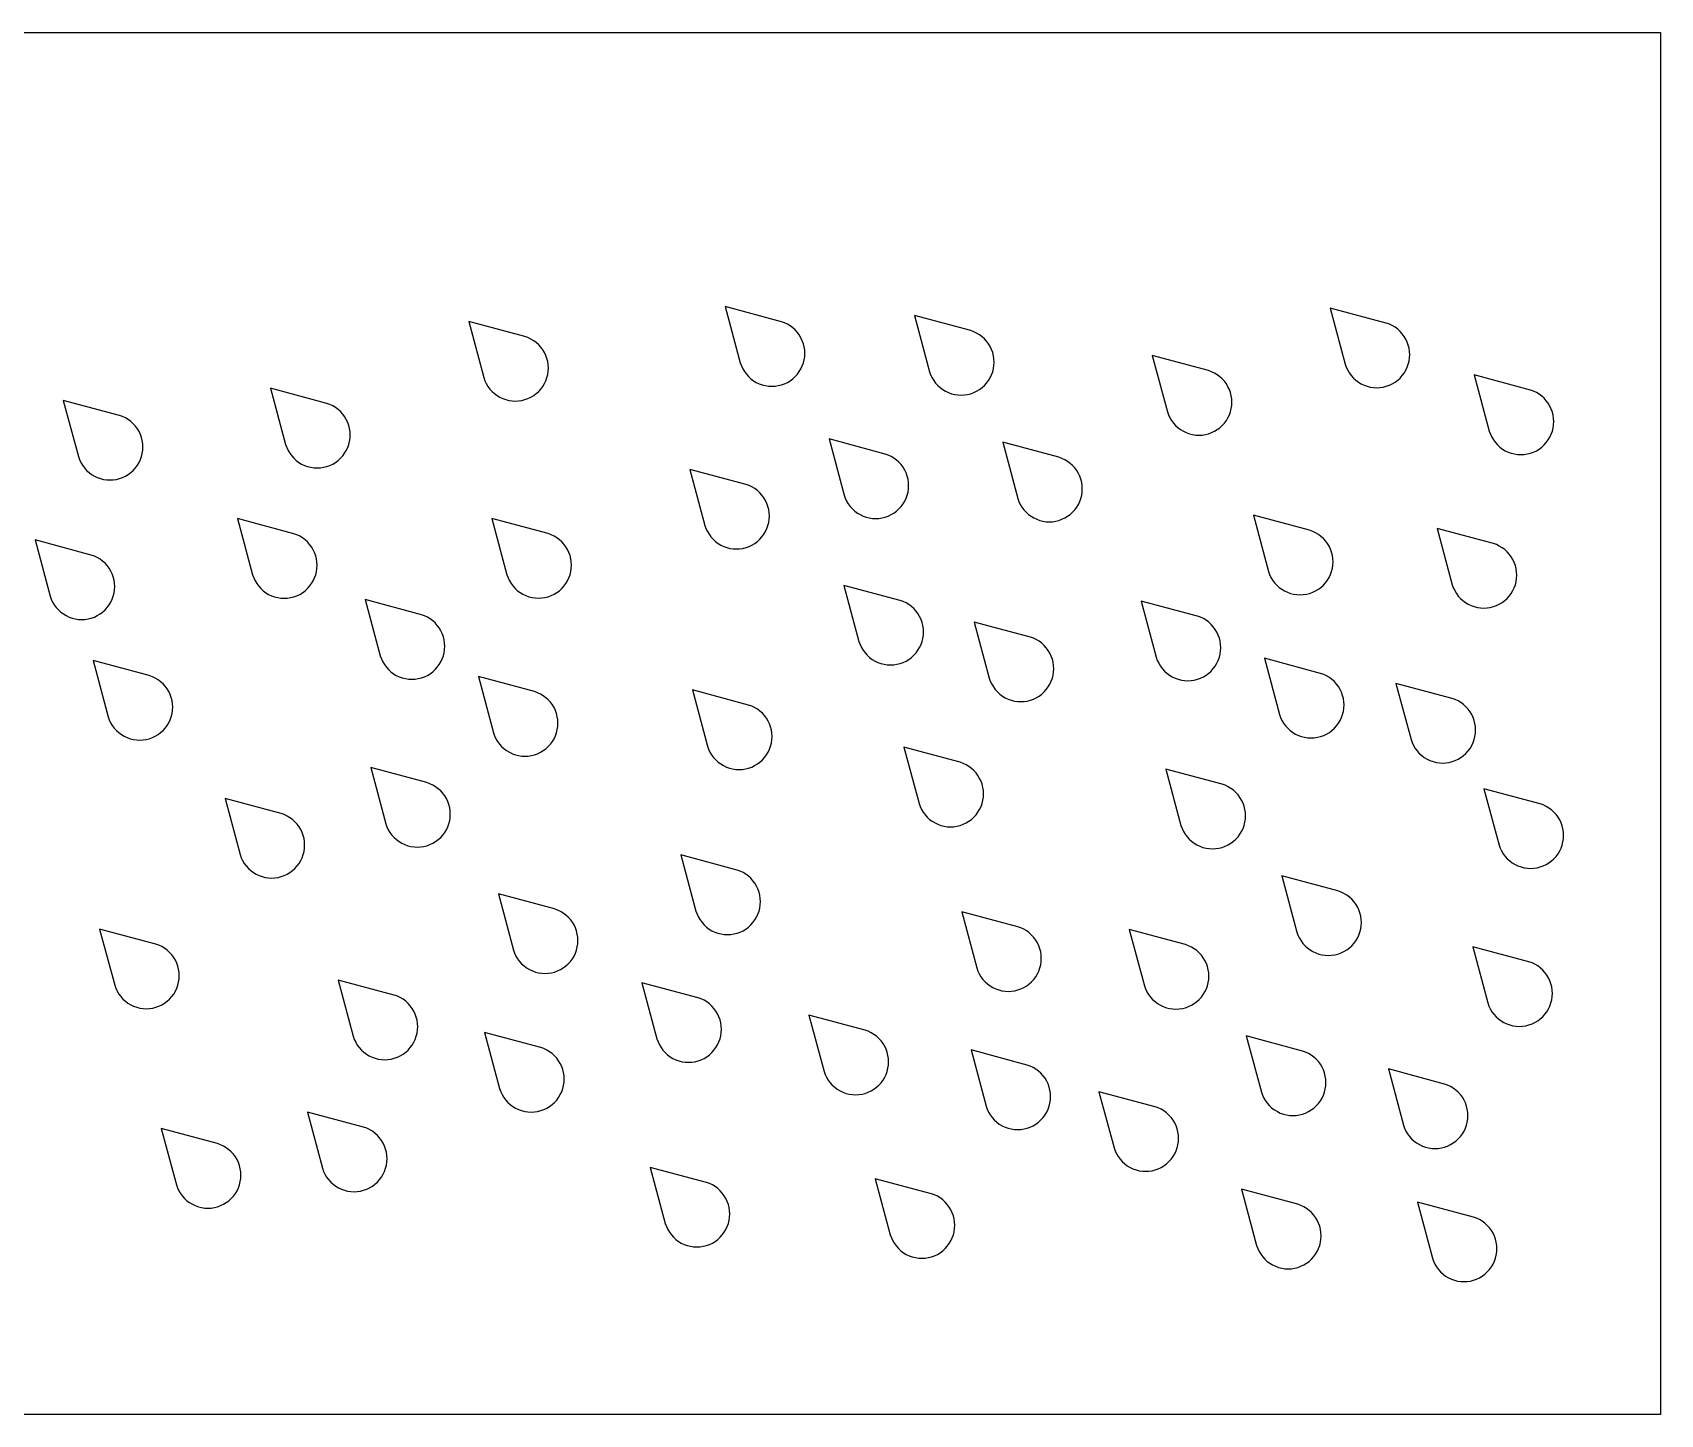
# Model space of a CAD drawing. Header units: millimetres. Extents: x 0 to 406, y 0 to 170.
# Drawn here: x 307.7 to 406.4, y 0 to 83.8 of the extents above; entities that cross this region are included whole.
import ezdxf

# ---------------------------------------------------------------- set-up
doc = ezdxf.new("R2010")
doc.units = ezdxf.units.MM

msp = doc.modelspace()

# ---------------------------------------------------------------- linework, layer by layer
at = {"color": 0}
for points in [[(0, 0), (0, 83.82), (406.4, 83.82), (406.4, 0), (0, 0)], [(352.702, 62.375), (352.896, 62.404), (353.086, 62.452), (353.271, 62.518), (353.448, 62.602), (353.617, 62.703), (353.774, 62.82), (353.92, 62.952), (354.052, 63.097), (354.169, 63.255), (354.269, 63.423), (354.353, 63.6), (354.419, 63.785), (354.467, 63.976), (354.496, 64.17), (354.506, 64.366), (354.496, 64.562), (354.467, 64.756), (354.419, 64.946), (354.353, 65.131), (354.269, 65.309), (354.169, 65.477), (354.052, 65.635), (353.92, 65.78), (353.774, 65.912), (353.617, 66.029), (353.448, 66.13), (353.271, 66.214), (353.086, 66.28), (349.677, 67.194), (350.592, 63.785), (350.658, 63.6), (350.742, 63.423), (350.843, 63.255), (350.96, 63.097), (351.091, 62.952), (351.237, 62.82), (351.394, 62.703), (351.563, 62.602), (351.74, 62.518), (351.925, 62.452), (352.115, 62.404), (352.31, 62.375), (352.506, 62.366), (352.702, 62.375)], [(337.145, 61.478), (337.339, 61.507), (337.529, 61.554), (337.714, 61.62), (337.892, 61.704), (338.06, 61.805), (338.218, 61.922), (338.363, 62.054), (338.495, 62.199), (338.612, 62.357), (338.713, 62.525), (338.797, 62.703), (338.863, 62.888), (338.91, 63.078), (338.939, 63.272), (338.949, 63.468), (338.939, 63.664), (338.91, 63.858), (338.863, 64.049), (338.797, 64.233), (338.713, 64.411), (338.612, 64.579), (338.495, 64.737), (338.363, 64.882), (338.218, 65.014), (338.06, 65.131), (337.892, 65.232), (337.714, 65.316), (337.529, 65.382), (334.12, 66.297), (335.035, 62.888), (335.101, 62.703), (335.185, 62.525), (335.286, 62.357), (335.403, 62.199), (335.535, 62.054), (335.68, 61.922), (335.838, 61.805), (336.006, 61.704), (336.184, 61.62), (336.368, 61.554), (336.559, 61.507), (336.753, 61.478), (336.949, 61.468), (337.145, 61.478)], [(364.18, 61.837), (364.375, 61.866), (364.565, 61.913), (364.75, 61.979), (364.927, 62.063), (365.096, 62.164), (365.253, 62.281), (365.399, 62.413), (365.53, 62.558), (365.647, 62.716), (365.748, 62.884), (365.832, 63.062), (365.898, 63.247), (365.946, 63.437), (365.975, 63.631), (365.984, 63.827), (365.975, 64.023), (365.946, 64.217), (365.898, 64.408), (365.832, 64.593), (365.748, 64.77), (365.647, 64.938), (365.53, 65.096), (365.399, 65.241), (365.253, 65.373), (365.096, 65.49), (364.927, 65.591), (364.75, 65.675), (364.565, 65.741), (361.156, 66.656), (362.071, 63.247), (362.137, 63.062), (362.221, 62.884), (362.321, 62.716), (362.438, 62.558), (362.57, 62.413), (362.716, 62.281), (362.873, 62.164), (363.042, 62.063), (363.219, 61.979), (363.404, 61.913), (363.594, 61.866), (363.788, 61.837), (363.984, 61.827), (364.18, 61.837)], [(389.39, 62.29), (389.584, 62.319), (389.774, 62.366), (389.959, 62.433), (390.137, 62.517), (390.305, 62.617), (390.463, 62.734), (390.608, 62.866), (390.74, 63.012), (390.857, 63.169), (390.958, 63.338), (391.041, 63.515), (391.108, 63.7), (391.155, 63.89), (391.184, 64.084), (391.194, 64.28), (391.184, 64.476), (391.155, 64.671), (391.108, 64.861), (391.041, 65.046), (390.958, 65.223), (390.857, 65.392), (390.74, 65.549), (390.608, 65.695), (390.463, 65.826), (390.305, 65.943), (390.137, 66.044), (389.959, 66.128), (389.774, 66.194), (386.365, 67.109), (387.28, 63.7), (387.346, 63.515), (387.43, 63.338), (387.531, 63.169), (387.648, 63.012), (387.78, 62.866), (387.925, 62.734), (388.083, 62.617), (388.251, 62.517), (388.428, 62.433), (388.613, 62.366), (388.804, 62.319), (388.998, 62.29), (389.194, 62.28), (389.39, 62.29)], [(378.604, 59.408), (378.798, 59.437), (378.988, 59.484), (379.173, 59.551), (379.35, 59.634), (379.519, 59.735), (379.676, 59.852), (379.822, 59.984), (379.954, 60.13), (380.071, 60.287), (380.171, 60.455), (380.255, 60.633), (380.321, 60.818), (380.369, 61.008), (380.398, 61.202), (380.408, 61.398), (380.398, 61.594), (380.369, 61.788), (380.321, 61.979), (380.255, 62.164), (380.171, 62.341), (380.071, 62.509), (379.954, 62.667), (379.822, 62.813), (379.676, 62.944), (379.519, 63.061), (379.35, 63.162), (379.173, 63.246), (378.988, 63.312), (375.579, 64.227), (376.494, 60.818), (376.56, 60.633), (376.644, 60.455), (376.745, 60.287), (376.862, 60.13), (376.993, 59.984), (377.139, 59.852), (377.296, 59.735), (377.465, 59.634), (377.642, 59.551), (377.827, 59.484), (378.017, 59.437), (378.212, 59.408), (378.408, 59.398), (378.604, 59.408)], [(325.125, 57.421), (325.319, 57.45), (325.51, 57.498), (325.695, 57.564), (325.872, 57.648), (326.04, 57.749), (326.198, 57.866), (326.343, 57.997), (326.475, 58.143), (326.592, 58.3), (326.693, 58.469), (326.777, 58.646), (326.843, 58.831), (326.891, 59.021), (326.92, 59.216), (326.929, 59.412), (326.92, 59.608), (326.891, 59.802), (326.843, 59.992), (326.777, 60.177), (326.693, 60.354), (326.592, 60.523), (326.475, 60.68), (326.343, 60.826), (326.198, 60.958), (326.04, 61.075), (325.872, 61.175), (325.695, 61.259), (325.51, 61.326), (322.101, 62.24), (323.015, 58.831), (323.081, 58.646), (323.165, 58.469), (323.266, 58.3), (323.383, 58.143), (323.515, 57.997), (323.66, 57.866), (323.818, 57.749), (323.986, 57.648), (324.164, 57.564), (324.349, 57.498), (324.539, 57.45), (324.733, 57.421), (324.929, 57.412), (325.125, 57.421)], [(398.128, 58.231), (398.322, 58.259), (398.512, 58.307), (398.697, 58.373), (398.874, 58.457), (399.043, 58.558), (399.2, 58.675), (399.346, 58.807), (399.478, 58.952), (399.595, 59.11), (399.695, 59.278), (399.779, 59.456), (399.845, 59.64), (399.893, 59.831), (399.922, 60.025), (399.932, 60.221), (399.922, 60.417), (399.893, 60.611), (399.845, 60.801), (399.779, 60.986), (399.695, 61.164), (399.595, 61.332), (399.478, 61.49), (399.346, 61.635), (399.2, 61.767), (399.043, 61.884), (398.874, 61.985), (398.697, 62.069), (398.512, 62.135), (395.103, 63.049), (396.018, 59.64), (396.084, 59.456), (396.168, 59.278), (396.269, 59.11), (396.386, 58.952), (396.517, 58.807), (396.663, 58.675), (396.82, 58.558), (396.989, 58.457), (397.166, 58.373), (397.351, 58.307), (397.541, 58.259), (397.736, 58.231), (397.932, 58.221), (398.128, 58.231)], [(312.748, 56.719), (312.939, 56.767), (313.124, 56.833), (313.301, 56.917), (313.469, 57.018), (313.627, 57.135), (313.773, 57.266), (313.904, 57.412), (314.021, 57.57), (314.122, 57.738), (314.206, 57.915), (314.272, 58.1), (314.32, 58.29), (314.349, 58.485), (314.358, 58.681), (314.349, 58.877), (314.32, 59.071), (314.272, 59.261), (314.206, 59.446), (314.122, 59.623), (314.021, 59.792), (313.904, 59.949), (313.773, 60.095), (313.627, 60.227), (313.469, 60.344), (313.301, 60.444), (313.124, 60.528), (312.939, 60.595), (309.53, 61.509), (310.444, 58.1), (310.511, 57.915), (310.594, 57.738), (310.695, 57.57), (310.812, 57.412), (310.944, 57.266), (311.09, 57.135), (311.247, 57.018), (311.415, 56.917), (311.593, 56.833), (311.778, 56.767), (311.968, 56.719), (312.162, 56.69), (312.358, 56.681), (312.554, 56.69), (312.748, 56.719)], [(359.192, 54.38), (359.382, 54.427), (359.567, 54.494), (359.744, 54.578), (359.913, 54.678), (360.07, 54.795), (360.216, 54.927), (360.348, 55.073), (360.464, 55.23), (360.565, 55.399), (360.649, 55.576), (360.715, 55.761), (360.763, 55.951), (360.792, 56.145), (360.802, 56.341), (360.792, 56.537), (360.763, 56.732), (360.715, 56.922), (360.649, 57.107), (360.565, 57.284), (360.464, 57.453), (360.348, 57.61), (360.216, 57.756), (360.07, 57.887), (359.913, 58.004), (359.744, 58.105), (359.567, 58.189), (359.382, 58.255), (355.973, 59.17), (356.888, 55.761), (356.954, 55.576), (357.038, 55.399), (357.139, 55.23), (357.256, 55.073), (357.387, 54.927), (357.533, 54.795), (357.69, 54.678), (357.859, 54.578), (358.036, 54.494), (358.221, 54.427), (358.411, 54.38), (358.605, 54.351), (358.802, 54.341), (358.998, 54.351), (359.192, 54.38)], [(369.531, 54.151), (369.725, 54.18), (369.915, 54.228), (370.1, 54.294), (370.278, 54.378), (370.446, 54.479), (370.603, 54.596), (370.749, 54.727), (370.881, 54.873), (370.998, 55.03), (371.099, 55.199), (371.182, 55.376), (371.249, 55.561), (371.296, 55.751), (371.325, 55.946), (371.335, 56.142), (371.325, 56.338), (371.296, 56.532), (371.249, 56.722), (371.182, 56.907), (371.099, 57.084), (370.998, 57.253), (370.881, 57.41), (370.749, 57.556), (370.603, 57.688), (370.446, 57.804), (370.278, 57.905), (370.1, 57.989), (369.915, 58.055), (366.506, 58.97), (367.421, 55.561), (367.487, 55.376), (367.571, 55.199), (367.672, 55.03), (367.789, 54.873), (367.92, 54.727), (368.066, 54.596), (368.224, 54.479), (368.392, 54.378), (368.569, 54.294), (368.754, 54.228), (368.945, 54.18), (369.139, 54.151), (369.335, 54.142), (369.531, 54.151)], [(350.552, 52.506), (350.747, 52.534), (350.937, 52.582), (351.122, 52.648), (351.299, 52.732), (351.468, 52.833), (351.625, 52.95), (351.771, 53.082), (351.902, 53.227), (352.019, 53.385), (352.12, 53.553), (352.204, 53.731), (352.27, 53.915), (352.318, 54.106), (352.347, 54.3), (352.356, 54.496), (352.347, 54.692), (352.318, 54.886), (352.27, 55.077), (352.204, 55.261), (352.12, 55.439), (352.019, 55.607), (351.902, 55.765), (351.771, 55.91), (351.625, 56.042), (351.468, 56.159), (351.299, 56.26), (351.122, 56.344), (350.937, 56.41), (347.528, 57.324), (348.443, 53.915), (348.509, 53.731), (348.593, 53.553), (348.693, 53.385), (348.81, 53.227), (348.942, 53.082), (349.088, 52.95), (349.245, 52.833), (349.414, 52.732), (349.591, 52.648), (349.776, 52.582), (349.966, 52.534), (350.16, 52.506), (350.356, 52.496), (350.552, 52.506)], [(323.121, 49.517), (323.315, 49.546), (323.506, 49.593), (323.691, 49.659), (323.868, 49.743), (324.036, 49.844), (324.194, 49.961), (324.339, 50.093), (324.471, 50.238), (324.588, 50.396), (324.689, 50.564), (324.773, 50.742), (324.839, 50.927), (324.887, 51.117), (324.916, 51.311), (324.925, 51.507), (324.916, 51.703), (324.887, 51.897), (324.839, 52.088), (324.773, 52.273), (324.689, 52.45), (324.588, 52.618), (324.471, 52.776), (324.339, 52.921), (324.194, 53.053), (324.036, 53.17), (323.868, 53.271), (323.691, 53.355), (323.506, 53.421), (320.097, 54.336), (321.011, 50.927), (321.077, 50.742), (321.161, 50.564), (321.262, 50.396), (321.379, 50.238), (321.511, 50.093), (321.656, 49.961), (321.814, 49.844), (321.982, 49.743), (322.16, 49.659), (322.345, 49.593), (322.535, 49.546), (322.729, 49.517), (322.925, 49.507), (323.121, 49.517)], [(338.547, 49.523), (338.741, 49.552), (338.932, 49.599), (339.117, 49.665), (339.294, 49.749), (339.462, 49.85), (339.62, 49.967), (339.765, 50.099), (339.897, 50.244), (340.014, 50.402), (340.115, 50.57), (340.199, 50.748), (340.265, 50.933), (340.313, 51.123), (340.342, 51.317), (340.351, 51.513), (340.342, 51.709), (340.313, 51.903), (340.265, 52.094), (340.199, 52.279), (340.115, 52.456), (340.014, 52.624), (339.897, 52.782), (339.765, 52.927), (339.62, 53.059), (339.462, 53.176), (339.294, 53.277), (339.117, 53.361), (338.932, 53.427), (335.523, 54.342), (336.437, 50.933), (336.503, 50.748), (336.587, 50.57), (336.688, 50.402), (336.805, 50.244), (336.937, 50.099), (337.082, 49.967), (337.24, 49.85), (337.408, 49.749), (337.586, 49.665), (337.771, 49.599), (337.961, 49.552), (338.155, 49.523), (338.351, 49.513), (338.547, 49.523)], [(384.738, 49.725), (384.932, 49.753), (385.123, 49.801), (385.308, 49.867), (385.485, 49.951), (385.653, 50.052), (385.811, 50.169), (385.956, 50.301), (386.088, 50.446), (386.205, 50.604), (386.306, 50.772), (386.39, 50.95), (386.456, 51.134), (386.504, 51.325), (386.533, 51.519), (386.542, 51.715), (386.533, 51.911), (386.504, 52.105), (386.456, 52.295), (386.39, 52.48), (386.306, 52.658), (386.205, 52.826), (386.088, 52.984), (385.956, 53.129), (385.811, 53.261), (385.653, 53.378), (385.485, 53.479), (385.308, 53.563), (385.123, 53.629), (381.714, 54.543), (382.628, 51.134), (382.694, 50.95), (382.778, 50.772), (382.879, 50.604), (382.996, 50.446), (383.128, 50.301), (383.273, 50.169), (383.431, 50.052), (383.599, 49.951), (383.777, 49.867), (383.962, 49.801), (384.152, 49.753), (384.346, 49.725), (384.542, 49.715), (384.738, 49.725)], [(395.881, 48.921), (396.075, 48.95), (396.266, 48.997), (396.45, 49.064), (396.628, 49.147), (396.796, 49.248), (396.954, 49.365), (397.099, 49.497), (397.231, 49.643), (397.348, 49.8), (397.449, 49.969), (397.533, 50.146), (397.599, 50.331), (397.647, 50.521), (397.675, 50.715), (397.685, 50.911), (397.675, 51.107), (397.647, 51.301), (397.599, 51.492), (397.533, 51.677), (397.449, 51.854), (397.348, 52.022), (397.231, 52.18), (397.099, 52.326), (396.954, 52.457), (396.796, 52.574), (396.628, 52.675), (396.45, 52.759), (396.266, 52.825), (392.857, 53.74), (393.771, 50.331), (393.837, 50.146), (393.921, 49.969), (394.022, 49.8), (394.139, 49.643), (394.271, 49.497), (394.416, 49.365), (394.574, 49.248), (394.742, 49.147), (394.92, 49.064), (395.104, 48.997), (395.295, 48.95), (395.489, 48.921), (395.685, 48.911), (395.881, 48.921)], [(311.037, 48.255), (311.227, 48.303), (311.412, 48.369), (311.589, 48.453), (311.758, 48.554), (311.915, 48.67), (312.061, 48.802), (312.192, 48.948), (312.309, 49.105), (312.41, 49.274), (312.494, 49.451), (312.56, 49.636), (312.608, 49.826), (312.637, 50.02), (312.646, 50.216), (312.637, 50.413), (312.608, 50.607), (312.56, 50.797), (312.494, 50.982), (312.41, 51.159), (312.309, 51.328), (312.192, 51.485), (312.061, 51.631), (311.915, 51.763), (311.758, 51.879), (311.589, 51.98), (311.412, 52.064), (311.227, 52.13), (307.818, 53.045), (308.733, 49.636), (308.799, 49.451), (308.883, 49.274), (308.984, 49.105), (309.1, 48.948), (309.232, 48.802), (309.378, 48.67), (309.535, 48.554), (309.704, 48.453), (309.881, 48.369), (310.066, 48.303), (310.256, 48.255), (310.45, 48.226), (310.646, 48.216), (310.843, 48.226), (311.037, 48.255)], [(331.059, 44.633), (331.25, 44.681), (331.435, 44.747), (331.612, 44.831), (331.78, 44.932), (331.938, 45.049), (332.083, 45.181), (332.215, 45.326), (332.332, 45.484), (332.433, 45.652), (332.517, 45.829), (332.583, 46.014), (332.631, 46.205), (332.66, 46.399), (332.669, 46.595), (332.66, 46.791), (332.631, 46.985), (332.583, 47.175), (332.517, 47.36), (332.433, 47.538), (332.332, 47.706), (332.215, 47.864), (332.083, 48.009), (331.938, 48.141), (331.78, 48.258), (331.612, 48.359), (331.435, 48.443), (331.25, 48.509), (327.841, 49.423), (328.755, 46.014), (328.821, 45.829), (328.905, 45.652), (329.006, 45.484), (329.123, 45.326), (329.255, 45.181), (329.4, 45.049), (329.558, 44.932), (329.726, 44.831), (329.904, 44.747), (330.089, 44.681), (330.279, 44.633), (330.473, 44.604), (330.669, 44.595), (330.865, 44.604), (331.059, 44.633)], [(359.9, 45.471), (360.094, 45.5), (360.285, 45.548), (360.47, 45.614), (360.647, 45.698), (360.815, 45.799), (360.973, 45.916), (361.118, 46.048), (361.25, 46.193), (361.367, 46.351), (361.468, 46.519), (361.552, 46.696), (361.618, 46.881), (361.666, 47.072), (361.695, 47.266), (361.704, 47.462), (361.695, 47.658), (361.666, 47.852), (361.618, 48.042), (361.552, 48.227), (361.468, 48.405), (361.367, 48.573), (361.25, 48.731), (361.118, 48.876), (360.973, 49.008), (360.815, 49.125), (360.647, 49.226), (360.47, 49.31), (360.285, 49.376), (356.876, 50.29), (357.79, 46.881), (357.856, 46.696), (357.94, 46.519), (358.041, 46.351), (358.158, 46.193), (358.29, 46.048), (358.435, 45.916), (358.593, 45.799), (358.761, 45.698), (358.939, 45.614), (359.124, 45.548), (359.314, 45.5), (359.508, 45.471), (359.704, 45.462), (359.9, 45.471)], [(377.929, 44.514), (378.123, 44.543), (378.314, 44.591), (378.498, 44.657), (378.676, 44.741), (378.844, 44.842), (379.002, 44.959), (379.147, 45.091), (379.279, 45.236), (379.396, 45.394), (379.497, 45.562), (379.581, 45.739), (379.647, 45.924), (379.695, 46.115), (379.723, 46.309), (379.733, 46.505), (379.723, 46.701), (379.695, 46.895), (379.647, 47.085), (379.581, 47.27), (379.497, 47.448), (379.396, 47.616), (379.279, 47.774), (379.147, 47.919), (379.002, 48.051), (378.844, 48.168), (378.676, 48.269), (378.498, 48.353), (378.314, 48.419), (374.905, 49.333), (375.819, 45.924), (375.885, 45.739), (375.969, 45.562), (376.07, 45.394), (376.187, 45.236), (376.319, 45.091), (376.464, 44.959), (376.622, 44.842), (376.79, 44.741), (376.968, 44.657), (377.152, 44.591), (377.343, 44.543), (377.537, 44.514), (377.733, 44.505), (377.929, 44.514)], [(367.8, 43.245), (367.994, 43.273), (368.184, 43.321), (368.369, 43.387), (368.546, 43.471), (368.715, 43.572), (368.872, 43.689), (369.018, 43.821), (369.15, 43.966), (369.267, 44.124), (369.367, 44.292), (369.451, 44.47), (369.517, 44.654), (369.565, 44.845), (369.594, 45.039), (369.604, 45.235), (369.594, 45.431), (369.565, 45.625), (369.517, 45.816), (369.451, 46), (369.367, 46.178), (369.267, 46.346), (369.15, 46.504), (369.018, 46.649), (368.872, 46.781), (368.715, 46.898), (368.546, 46.999), (368.369, 47.083), (368.184, 47.149), (364.775, 48.063), (365.69, 44.654), (365.756, 44.47), (365.84, 44.292), (365.941, 44.124), (366.058, 43.966), (366.189, 43.821), (366.335, 43.689), (366.492, 43.572), (366.661, 43.471), (366.838, 43.387), (367.023, 43.321), (367.213, 43.273), (367.408, 43.245), (367.604, 43.235), (367.8, 43.245)], [(314.361, 40.91), (314.555, 40.939), (314.746, 40.987), (314.93, 41.053), (315.108, 41.137), (315.276, 41.238), (315.434, 41.354), (315.579, 41.486), (315.711, 41.632), (315.828, 41.789), (315.929, 41.958), (316.013, 42.135), (316.079, 42.32), (316.127, 42.51), (316.155, 42.704), (316.165, 42.901), (316.155, 43.097), (316.127, 43.291), (316.079, 43.481), (316.013, 43.666), (315.929, 43.843), (315.828, 44.012), (315.711, 44.169), (315.579, 44.315), (315.434, 44.447), (315.276, 44.563), (315.108, 44.664), (314.93, 44.748), (314.746, 44.814), (311.337, 45.729), (312.251, 42.32), (312.317, 42.135), (312.401, 41.958), (312.502, 41.789), (312.619, 41.632), (312.751, 41.486), (312.896, 41.354), (313.054, 41.238), (313.222, 41.137), (313.4, 41.053), (313.584, 40.987), (313.775, 40.939), (313.969, 40.91), (314.165, 40.901), (314.361, 40.91)], [(385.406, 41.046), (385.6, 41.075), (385.791, 41.123), (385.976, 41.189), (386.153, 41.273), (386.321, 41.374), (386.479, 41.49), (386.624, 41.622), (386.756, 41.768), (386.873, 41.925), (386.974, 42.094), (387.058, 42.271), (387.124, 42.456), (387.172, 42.646), (387.201, 42.84), (387.21, 43.036), (387.201, 43.233), (387.172, 43.427), (387.124, 43.617), (387.058, 43.802), (386.974, 43.979), (386.873, 44.148), (386.756, 44.305), (386.624, 44.451), (386.479, 44.582), (386.321, 44.699), (386.153, 44.8), (385.976, 44.884), (385.791, 44.95), (382.382, 45.865), (383.296, 42.456), (383.362, 42.271), (383.446, 42.094), (383.547, 41.925), (383.664, 41.768), (383.796, 41.622), (383.941, 41.49), (384.099, 41.374), (384.267, 41.273), (384.445, 41.189), (384.63, 41.123), (384.82, 41.075), (385.014, 41.046), (385.21, 41.036), (385.406, 41.046)], [(337.728, 39.938), (337.922, 39.967), (338.112, 40.014), (338.297, 40.08), (338.474, 40.164), (338.643, 40.265), (338.8, 40.382), (338.946, 40.514), (339.078, 40.659), (339.195, 40.817), (339.295, 40.985), (339.379, 41.163), (339.445, 41.348), (339.493, 41.538), (339.522, 41.732), (339.532, 41.928), (339.522, 42.124), (339.493, 42.318), (339.445, 42.509), (339.379, 42.693), (339.295, 42.871), (339.195, 43.039), (339.078, 43.197), (338.946, 43.342), (338.8, 43.474), (338.643, 43.591), (338.474, 43.692), (338.297, 43.776), (338.112, 43.842), (334.703, 44.756), (335.618, 41.348), (335.684, 41.163), (335.768, 40.985), (335.869, 40.817), (335.986, 40.659), (336.117, 40.514), (336.263, 40.382), (336.42, 40.265), (336.589, 40.164), (336.766, 40.08), (336.951, 40.014), (337.141, 39.967), (337.336, 39.938), (337.532, 39.928), (337.728, 39.938)], [(350.712, 39.127), (350.906, 39.156), (351.097, 39.204), (351.282, 39.27), (351.459, 39.354), (351.627, 39.455), (351.785, 39.572), (351.93, 39.703), (352.062, 39.849), (352.179, 40.007), (352.28, 40.175), (352.364, 40.352), (352.43, 40.537), (352.478, 40.727), (352.507, 40.922), (352.516, 41.118), (352.507, 41.314), (352.478, 41.508), (352.43, 41.698), (352.364, 41.883), (352.28, 42.06), (352.179, 42.229), (352.062, 42.386), (351.93, 42.532), (351.785, 42.664), (351.627, 42.781), (351.459, 42.881), (351.282, 42.965), (351.097, 43.032), (347.688, 43.946), (348.602, 40.537), (348.668, 40.352), (348.752, 40.175), (348.853, 40.007), (348.97, 39.849), (349.102, 39.703), (349.247, 39.572), (349.405, 39.455), (349.573, 39.354), (349.751, 39.27), (349.936, 39.204), (350.126, 39.156), (350.32, 39.127), (350.516, 39.118), (350.712, 39.127)], [(393.384, 39.523), (393.578, 39.552), (393.769, 39.6), (393.954, 39.666), (394.131, 39.75), (394.299, 39.851), (394.457, 39.968), (394.602, 40.099), (394.734, 40.245), (394.851, 40.403), (394.952, 40.571), (395.036, 40.748), (395.102, 40.933), (395.15, 41.124), (395.179, 41.318), (395.188, 41.514), (395.179, 41.71), (395.15, 41.904), (395.102, 42.094), (395.036, 42.279), (394.952, 42.457), (394.851, 42.625), (394.734, 42.782), (394.602, 42.928), (394.457, 43.06), (394.299, 43.177), (394.131, 43.278), (393.954, 43.361), (393.769, 43.428), (390.36, 44.342), (391.274, 40.933), (391.34, 40.748), (391.424, 40.571), (391.525, 40.403), (391.642, 40.245), (391.774, 40.099), (391.919, 39.968), (392.077, 39.851), (392.245, 39.75), (392.423, 39.666), (392.608, 39.6), (392.798, 39.552), (392.992, 39.523), (393.188, 39.514), (393.384, 39.523)], [(363.734, 35.68), (363.924, 35.728), (364.109, 35.794), (364.286, 35.878), (364.455, 35.979), (364.612, 36.096), (364.758, 36.227), (364.89, 36.373), (365.006, 36.531), (365.107, 36.699), (365.191, 36.876), (365.257, 37.061), (365.305, 37.252), (365.334, 37.446), (365.343, 37.642), (365.334, 37.838), (365.305, 38.032), (365.257, 38.222), (365.191, 38.407), (365.107, 38.584), (365.006, 38.753), (364.89, 38.91), (364.758, 39.056), (364.612, 39.188), (364.455, 39.305), (364.286, 39.406), (364.109, 39.489), (363.924, 39.556), (360.515, 40.47), (361.43, 37.061), (361.496, 36.876), (361.58, 36.699), (361.681, 36.531), (361.797, 36.373), (361.929, 36.227), (362.075, 36.096), (362.232, 35.979), (362.401, 35.878), (362.578, 35.794), (362.763, 35.728), (362.953, 35.68), (363.147, 35.651), (363.343, 35.642), (363.54, 35.651), (363.734, 35.68)], [(331.199, 34.42), (331.394, 34.449), (331.584, 34.497), (331.769, 34.563), (331.946, 34.647), (332.114, 34.748), (332.272, 34.865), (332.418, 34.997), (332.549, 35.142), (332.666, 35.3), (332.767, 35.468), (332.851, 35.645), (332.917, 35.83), (332.965, 36.021), (332.994, 36.215), (333.003, 36.411), (332.994, 36.607), (332.965, 36.801), (332.917, 36.991), (332.851, 37.176), (332.767, 37.354), (332.666, 37.522), (332.549, 37.68), (332.418, 37.825), (332.272, 37.957), (332.114, 38.074), (331.946, 38.175), (331.769, 38.259), (331.584, 38.325), (328.175, 39.239), (329.089, 35.83), (329.156, 35.645), (329.24, 35.468), (329.34, 35.3), (329.457, 35.142), (329.589, 34.997), (329.735, 34.865), (329.892, 34.748), (330.061, 34.647), (330.238, 34.563), (330.423, 34.497), (330.613, 34.449), (330.807, 34.42), (331.003, 34.411), (331.199, 34.42)], [(379.43, 34.322), (379.624, 34.351), (379.814, 34.398), (379.999, 34.464), (380.177, 34.548), (380.345, 34.649), (380.503, 34.766), (380.648, 34.898), (380.78, 35.043), (380.897, 35.201), (380.998, 35.369), (381.082, 35.547), (381.148, 35.732), (381.195, 35.922), (381.224, 36.116), (381.234, 36.312), (381.224, 36.508), (381.195, 36.702), (381.148, 36.893), (381.082, 37.078), (380.998, 37.255), (380.897, 37.423), (380.78, 37.581), (380.648, 37.726), (380.503, 37.858), (380.345, 37.975), (380.177, 38.076), (379.999, 38.16), (379.814, 38.226), (376.405, 39.141), (377.32, 35.732), (377.386, 35.547), (377.47, 35.369), (377.571, 35.201), (377.688, 35.043), (377.82, 34.898), (377.965, 34.766), (378.123, 34.649), (378.291, 34.548), (378.469, 34.464), (378.653, 34.398), (378.844, 34.351), (379.038, 34.322), (379.234, 34.312), (379.43, 34.322)], [(398.915, 33.159), (399.105, 33.207), (399.29, 33.273), (399.467, 33.357), (399.636, 33.458), (399.793, 33.575), (399.939, 33.707), (400.071, 33.852), (400.187, 34.01), (400.288, 34.178), (400.372, 34.355), (400.438, 34.54), (400.486, 34.731), (400.515, 34.925), (400.525, 35.121), (400.515, 35.317), (400.486, 35.511), (400.438, 35.701), (400.372, 35.886), (400.288, 36.064), (400.187, 36.232), (400.071, 36.39), (399.939, 36.535), (399.793, 36.667), (399.636, 36.784), (399.467, 36.885), (399.29, 36.969), (399.105, 37.035), (395.696, 37.949), (396.611, 34.54), (396.677, 34.355), (396.761, 34.178), (396.862, 34.01), (396.978, 33.852), (397.11, 33.707), (397.256, 33.575), (397.413, 33.458), (397.582, 33.357), (397.759, 33.273), (397.944, 33.207), (398.134, 33.159), (398.328, 33.13), (398.525, 33.121), (398.721, 33.13), (398.915, 33.159)], [(322.364, 32.545), (322.558, 32.574), (322.748, 32.621), (322.933, 32.688), (323.11, 32.771), (323.279, 32.872), (323.436, 32.989), (323.582, 33.121), (323.714, 33.267), (323.831, 33.424), (323.931, 33.592), (324.015, 33.77), (324.082, 33.955), (324.129, 34.145), (324.158, 34.339), (324.168, 34.535), (324.158, 34.731), (324.129, 34.925), (324.082, 35.116), (324.015, 35.301), (323.931, 35.478), (323.831, 35.646), (323.714, 35.804), (323.582, 35.95), (323.436, 36.081), (323.279, 36.198), (323.11, 36.299), (322.933, 36.383), (322.748, 36.449), (319.339, 37.364), (320.254, 33.955), (320.32, 33.77), (320.404, 33.592), (320.505, 33.424), (320.622, 33.267), (320.753, 33.121), (320.899, 32.989), (321.056, 32.872), (321.225, 32.771), (321.402, 32.688), (321.587, 32.621), (321.777, 32.574), (321.972, 32.545), (322.168, 32.535), (322.364, 32.545)], [(350.011, 29.116), (350.205, 29.145), (350.395, 29.193), (350.58, 29.259), (350.757, 29.343), (350.926, 29.444), (351.083, 29.561), (351.229, 29.692), (351.361, 29.838), (351.478, 29.995), (351.579, 30.164), (351.662, 30.341), (351.729, 30.526), (351.776, 30.716), (351.805, 30.911), (351.815, 31.107), (351.805, 31.303), (351.776, 31.497), (351.729, 31.687), (351.662, 31.872), (351.579, 32.049), (351.478, 32.218), (351.361, 32.375), (351.229, 32.521), (351.083, 32.653), (350.926, 32.77), (350.757, 32.87), (350.58, 32.954), (350.395, 33.02), (346.986, 33.935), (347.901, 30.526), (347.967, 30.341), (348.051, 30.164), (348.152, 29.995), (348.269, 29.838), (348.4, 29.692), (348.546, 29.561), (348.704, 29.444), (348.872, 29.343), (349.049, 29.259), (349.234, 29.193), (349.425, 29.145), (349.619, 29.116), (349.815, 29.107), (350.011, 29.116)], [(386.458, 27.85), (386.652, 27.878), (386.843, 27.926), (387.028, 27.992), (387.205, 28.076), (387.373, 28.177), (387.531, 28.294), (387.676, 28.426), (387.808, 28.571), (387.925, 28.729), (388.026, 28.897), (388.11, 29.075), (388.176, 29.259), (388.224, 29.45), (388.253, 29.644), (388.262, 29.84), (388.253, 30.036), (388.224, 30.23), (388.176, 30.42), (388.11, 30.605), (388.026, 30.783), (387.925, 30.951), (387.808, 31.109), (387.676, 31.254), (387.531, 31.386), (387.373, 31.503), (387.205, 31.604), (387.028, 31.688), (386.843, 31.754), (383.434, 32.668), (384.348, 29.259), (384.414, 29.075), (384.498, 28.897), (384.599, 28.729), (384.716, 28.571), (384.848, 28.426), (384.993, 28.294), (385.151, 28.177), (385.319, 28.076), (385.497, 27.992), (385.682, 27.926), (385.872, 27.878), (386.066, 27.85), (386.262, 27.84), (386.458, 27.85)], [(339.135, 26.787), (339.325, 26.835), (339.51, 26.901), (339.687, 26.985), (339.856, 27.086), (340.013, 27.202), (340.159, 27.334), (340.291, 27.48), (340.408, 27.637), (340.508, 27.806), (340.592, 27.983), (340.658, 28.168), (340.706, 28.358), (340.735, 28.552), (340.745, 28.748), (340.735, 28.944), (340.706, 29.139), (340.658, 29.329), (340.592, 29.514), (340.508, 29.691), (340.408, 29.86), (340.291, 30.017), (340.159, 30.163), (340.013, 30.294), (339.856, 30.411), (339.687, 30.512), (339.51, 30.596), (339.325, 30.662), (335.916, 31.577), (336.831, 28.168), (336.897, 27.983), (336.981, 27.806), (337.082, 27.637), (337.199, 27.48), (337.33, 27.334), (337.476, 27.202), (337.633, 27.086), (337.802, 26.985), (337.979, 26.901), (338.164, 26.835), (338.354, 26.787), (338.549, 26.758), (338.745, 26.748), (338.941, 26.758), (339.135, 26.787)], [(367.045, 25.671), (367.239, 25.7), (367.43, 25.747), (367.614, 25.813), (367.792, 25.897), (367.96, 25.998), (368.118, 26.115), (368.263, 26.247), (368.395, 26.392), (368.512, 26.55), (368.613, 26.718), (368.697, 26.896), (368.763, 27.081), (368.811, 27.271), (368.839, 27.465), (368.849, 27.661), (368.839, 27.857), (368.811, 28.051), (368.763, 28.242), (368.697, 28.427), (368.613, 28.604), (368.512, 28.772), (368.395, 28.93), (368.263, 29.075), (368.118, 29.207), (367.96, 29.324), (367.792, 29.425), (367.614, 29.509), (367.43, 29.575), (364.021, 30.49), (364.935, 27.081), (365.001, 26.896), (365.085, 26.718), (365.186, 26.55), (365.303, 26.392), (365.435, 26.247), (365.58, 26.115), (365.738, 25.998), (365.906, 25.897), (366.084, 25.813), (366.269, 25.747), (366.459, 25.7), (366.653, 25.671), (366.849, 25.661), (367.045, 25.671)], [(314.759, 24.622), (314.953, 24.651), (315.143, 24.699), (315.328, 24.765), (315.505, 24.849), (315.674, 24.949), (315.831, 25.066), (315.977, 25.198), (316.109, 25.344), (316.226, 25.501), (316.326, 25.67), (316.41, 25.847), (316.476, 26.032), (316.524, 26.222), (316.553, 26.416), (316.563, 26.612), (316.553, 26.808), (316.524, 27.003), (316.476, 27.193), (316.41, 27.378), (316.326, 27.555), (316.226, 27.724), (316.109, 27.881), (315.977, 28.027), (315.831, 28.158), (315.674, 28.275), (315.505, 28.376), (315.328, 28.46), (315.143, 28.526), (311.734, 29.441), (312.649, 26.032), (312.715, 25.847), (312.799, 25.67), (312.9, 25.501), (313.017, 25.344), (313.148, 25.198), (313.294, 25.066), (313.451, 24.949), (313.62, 24.849), (313.797, 24.765), (313.982, 24.699), (314.172, 24.651), (314.367, 24.622), (314.563, 24.612), (314.759, 24.622)], [(377.208, 24.594), (377.403, 24.623), (377.593, 24.671), (377.778, 24.737), (377.955, 24.821), (378.124, 24.922), (378.281, 25.039), (378.427, 25.17), (378.558, 25.316), (378.675, 25.473), (378.776, 25.642), (378.86, 25.819), (378.926, 26.004), (378.974, 26.194), (379.003, 26.389), (379.012, 26.585), (379.003, 26.781), (378.974, 26.975), (378.926, 27.165), (378.86, 27.35), (378.776, 27.527), (378.675, 27.696), (378.558, 27.853), (378.427, 27.999), (378.281, 28.131), (378.124, 28.248), (377.955, 28.348), (377.778, 28.432), (377.593, 28.499), (374.184, 29.413), (375.099, 26.004), (375.165, 25.819), (375.249, 25.642), (375.349, 25.473), (375.466, 25.316), (375.598, 25.17), (375.744, 25.039), (375.901, 24.922), (376.07, 24.821), (376.247, 24.737), (376.432, 24.671), (376.622, 24.623), (376.816, 24.594), (377.012, 24.585), (377.208, 24.594)], [(398.041, 23.548), (398.236, 23.577), (398.426, 23.625), (398.611, 23.691), (398.788, 23.775), (398.957, 23.876), (399.114, 23.993), (399.26, 24.125), (399.391, 24.27), (399.508, 24.428), (399.609, 24.596), (399.693, 24.773), (399.759, 24.958), (399.807, 25.149), (399.836, 25.343), (399.845, 25.539), (399.836, 25.735), (399.807, 25.929), (399.759, 26.119), (399.693, 26.304), (399.609, 26.482), (399.508, 26.65), (399.391, 26.808), (399.26, 26.953), (399.114, 27.085), (398.957, 27.202), (398.788, 27.303), (398.611, 27.387), (398.426, 27.453), (395.017, 28.367), (395.931, 24.958), (395.998, 24.773), (396.082, 24.596), (396.182, 24.428), (396.299, 24.27), (396.431, 24.125), (396.577, 23.993), (396.734, 23.876), (396.903, 23.775), (397.08, 23.691), (397.265, 23.625), (397.455, 23.577), (397.649, 23.548), (397.845, 23.539), (398.041, 23.548)], [(329.222, 21.527), (329.417, 21.555), (329.607, 21.603), (329.792, 21.669), (329.969, 21.753), (330.138, 21.854), (330.295, 21.971), (330.441, 22.103), (330.572, 22.248), (330.689, 22.406), (330.79, 22.574), (330.874, 22.752), (330.94, 22.936), (330.988, 23.127), (331.017, 23.321), (331.026, 23.517), (331.017, 23.713), (330.988, 23.907), (330.94, 24.097), (330.874, 24.282), (330.79, 24.46), (330.689, 24.628), (330.572, 24.786), (330.441, 24.931), (330.295, 25.063), (330.138, 25.18), (329.969, 25.281), (329.792, 25.365), (329.607, 25.431), (326.198, 26.345), (327.113, 22.936), (327.179, 22.752), (327.263, 22.574), (327.363, 22.406), (327.48, 22.248), (327.612, 22.103), (327.758, 21.971), (327.915, 21.854), (328.084, 21.753), (328.261, 21.669), (328.446, 21.603), (328.636, 21.555), (328.83, 21.527), (329.026, 21.517), (329.222, 21.527)], [(347.643, 21.369), (347.838, 21.397), (348.028, 21.445), (348.213, 21.511), (348.39, 21.595), (348.558, 21.696), (348.716, 21.813), (348.862, 21.945), (348.993, 22.09), (349.11, 22.248), (349.211, 22.416), (349.295, 22.594), (349.361, 22.778), (349.409, 22.969), (349.438, 23.163), (349.447, 23.359), (349.438, 23.555), (349.409, 23.749), (349.361, 23.94), (349.295, 24.124), (349.211, 24.302), (349.11, 24.47), (348.993, 24.628), (348.862, 24.773), (348.716, 24.905), (348.558, 25.022), (348.39, 25.123), (348.213, 25.207), (348.028, 25.273), (344.619, 26.187), (345.533, 22.778), (345.6, 22.594), (345.683, 22.416), (345.784, 22.248), (345.901, 22.09), (346.033, 21.945), (346.179, 21.813), (346.336, 21.696), (346.505, 21.595), (346.682, 21.511), (346.867, 21.445), (347.057, 21.397), (347.251, 21.369), (347.447, 21.359), (347.643, 21.369)], [(357.78, 19.401), (357.974, 19.429), (358.164, 19.477), (358.349, 19.543), (358.527, 19.627), (358.695, 19.728), (358.853, 19.845), (358.998, 19.977), (359.13, 20.122), (359.247, 20.28), (359.348, 20.448), (359.432, 20.626), (359.498, 20.81), (359.546, 21.001), (359.574, 21.195), (359.584, 21.391), (359.574, 21.587), (359.546, 21.781), (359.498, 21.972), (359.432, 22.156), (359.348, 22.334), (359.247, 22.502), (359.13, 22.66), (358.998, 22.805), (358.853, 22.937), (358.695, 23.054), (358.527, 23.155), (358.349, 23.239), (358.164, 23.305), (354.756, 24.219), (355.67, 20.81), (355.736, 20.626), (355.82, 20.448), (355.921, 20.28), (356.038, 20.122), (356.17, 19.977), (356.315, 19.845), (356.473, 19.728), (356.641, 19.627), (356.819, 19.543), (357.003, 19.477), (357.194, 19.429), (357.388, 19.401), (357.584, 19.391), (357.78, 19.401)], [(338.299, 18.38), (338.49, 18.427), (338.675, 18.493), (338.852, 18.577), (339.02, 18.678), (339.178, 18.795), (339.323, 18.927), (339.455, 19.072), (339.572, 19.23), (339.673, 19.398), (339.757, 19.576), (339.823, 19.761), (339.871, 19.951), (339.9, 20.145), (339.909, 20.341), (339.9, 20.537), (339.871, 20.731), (339.823, 20.922), (339.757, 21.106), (339.673, 21.284), (339.572, 21.452), (339.455, 21.61), (339.323, 21.755), (339.178, 21.887), (339.02, 22.004), (338.852, 22.105), (338.675, 22.189), (338.49, 22.255), (335.081, 23.17), (335.995, 19.761), (336.061, 19.576), (336.145, 19.398), (336.246, 19.23), (336.363, 19.072), (336.495, 18.927), (336.64, 18.795), (336.798, 18.678), (336.966, 18.577), (337.144, 18.493), (337.329, 18.427), (337.519, 18.38), (337.713, 18.351), (337.909, 18.341), (338.105, 18.351), (338.299, 18.38)], [(384.305, 18.141), (384.499, 18.169), (384.689, 18.217), (384.874, 18.283), (385.051, 18.367), (385.22, 18.468), (385.377, 18.585), (385.523, 18.717), (385.655, 18.862), (385.772, 19.02), (385.873, 19.188), (385.956, 19.366), (386.023, 19.55), (386.07, 19.741), (386.099, 19.935), (386.109, 20.131), (386.099, 20.327), (386.07, 20.521), (386.023, 20.711), (385.956, 20.896), (385.873, 21.074), (385.772, 21.242), (385.655, 21.4), (385.523, 21.545), (385.377, 21.677), (385.22, 21.794), (385.051, 21.895), (384.874, 21.979), (384.689, 22.045), (381.28, 22.959), (382.195, 19.55), (382.261, 19.366), (382.345, 19.188), (382.446, 19.02), (382.563, 18.862), (382.694, 18.717), (382.84, 18.585), (382.998, 18.468), (383.166, 18.367), (383.343, 18.283), (383.528, 18.217), (383.718, 18.169), (383.913, 18.141), (384.109, 18.131), (384.305, 18.141)], [(367.608, 17.289), (367.803, 17.318), (367.993, 17.366), (368.178, 17.432), (368.355, 17.516), (368.524, 17.616), (368.681, 17.733), (368.827, 17.865), (368.958, 18.011), (369.075, 18.168), (369.176, 18.337), (369.26, 18.514), (369.326, 18.699), (369.374, 18.889), (369.403, 19.083), (369.412, 19.279), (369.403, 19.475), (369.374, 19.67), (369.326, 19.86), (369.26, 20.045), (369.176, 20.222), (369.075, 20.391), (368.958, 20.548), (368.827, 20.694), (368.681, 20.825), (368.524, 20.942), (368.355, 21.043), (368.178, 21.127), (367.993, 21.193), (364.584, 22.108), (365.498, 18.699), (365.565, 18.514), (365.649, 18.337), (365.749, 18.168), (365.866, 18.011), (365.998, 17.865), (366.144, 17.733), (366.301, 17.616), (366.47, 17.516), (366.647, 17.432), (366.832, 17.366), (367.022, 17.318), (367.216, 17.289), (367.412, 17.279), (367.608, 17.289)], [(392.921, 16.138), (393.115, 16.166), (393.306, 16.214), (393.49, 16.28), (393.668, 16.364), (393.836, 16.465), (393.994, 16.582), (394.139, 16.714), (394.271, 16.859), (394.388, 17.017), (394.489, 17.185), (394.573, 17.363), (394.639, 17.547), (394.687, 17.738), (394.715, 17.932), (394.725, 18.128), (394.715, 18.324), (394.687, 18.518), (394.639, 18.709), (394.573, 18.893), (394.489, 19.071), (394.388, 19.239), (394.271, 19.397), (394.139, 19.542), (393.994, 19.674), (393.836, 19.791), (393.668, 19.892), (393.49, 19.976), (393.306, 20.042), (389.897, 20.956), (390.811, 17.547), (390.877, 17.363), (390.961, 17.185), (391.062, 17.017), (391.179, 16.859), (391.311, 16.714), (391.456, 16.582), (391.614, 16.465), (391.782, 16.364), (391.96, 16.28), (392.144, 16.214), (392.335, 16.166), (392.529, 16.138), (392.725, 16.128), (392.921, 16.138)], [(375.37, 14.757), (375.564, 14.785), (375.755, 14.833), (375.939, 14.899), (376.117, 14.983), (376.285, 15.084), (376.443, 15.201), (376.588, 15.333), (376.72, 15.478), (376.837, 15.636), (376.938, 15.804), (377.022, 15.982), (377.088, 16.166), (377.136, 16.357), (377.164, 16.551), (377.174, 16.747), (377.164, 16.943), (377.136, 17.137), (377.088, 17.328), (377.022, 17.512), (376.938, 17.69), (376.837, 17.858), (376.72, 18.016), (376.588, 18.161), (376.443, 18.293), (376.285, 18.41), (376.117, 18.511), (375.939, 18.595), (375.755, 18.661), (372.346, 19.575), (373.26, 16.166), (373.326, 15.982), (373.41, 15.804), (373.511, 15.636), (373.628, 15.478), (373.76, 15.333), (373.905, 15.201), (374.063, 15.084), (374.231, 14.983), (374.409, 14.899), (374.594, 14.833), (374.784, 14.785), (374.978, 14.757), (375.174, 14.747), (375.37, 14.757)], [(327.36, 13.52), (327.554, 13.549), (327.745, 13.596), (327.93, 13.663), (328.107, 13.746), (328.275, 13.847), (328.433, 13.964), (328.579, 14.096), (328.71, 14.241), (328.827, 14.399), (328.928, 14.567), (329.012, 14.745), (329.078, 14.93), (329.126, 15.12), (329.155, 15.314), (329.164, 15.51), (329.155, 15.706), (329.126, 15.9), (329.078, 16.091), (329.012, 16.276), (328.928, 16.453), (328.827, 16.621), (328.71, 16.779), (328.579, 16.924), (328.433, 17.056), (328.275, 17.173), (328.107, 17.274), (327.93, 17.358), (327.745, 17.424), (324.336, 18.339), (325.25, 14.93), (325.317, 14.745), (325.4, 14.567), (325.501, 14.399), (325.618, 14.241), (325.75, 14.096), (325.896, 13.964), (326.053, 13.847), (326.222, 13.746), (326.399, 13.663), (326.584, 13.596), (326.774, 13.549), (326.968, 13.52), (327.164, 13.51), (327.36, 13.52)], [(318.691, 12.55), (318.881, 12.598), (319.066, 12.664), (319.244, 12.748), (319.412, 12.849), (319.57, 12.966), (319.715, 13.097), (319.847, 13.243), (319.964, 13.4), (320.065, 13.569), (320.149, 13.746), (320.215, 13.931), (320.262, 14.121), (320.291, 14.316), (320.301, 14.512), (320.291, 14.708), (320.262, 14.902), (320.215, 15.092), (320.149, 15.277), (320.065, 15.454), (319.964, 15.623), (319.847, 15.78), (319.715, 15.926), (319.57, 16.058), (319.412, 16.175), (319.244, 16.275), (319.066, 16.359), (318.881, 16.425), (315.472, 17.34), (316.387, 13.931), (316.453, 13.746), (316.537, 13.569), (316.638, 13.4), (316.755, 13.243), (316.887, 13.097), (317.032, 12.966), (317.19, 12.849), (317.358, 12.748), (317.535, 12.664), (317.72, 12.598), (317.911, 12.55), (318.105, 12.521), (318.301, 12.512), (318.497, 12.521), (318.691, 12.55)], [(348.151, 10.168), (348.345, 10.197), (348.535, 10.245), (348.72, 10.311), (348.897, 10.395), (349.066, 10.496), (349.223, 10.613), (349.369, 10.745), (349.501, 10.89), (349.617, 11.048), (349.718, 11.216), (349.802, 11.393), (349.868, 11.578), (349.916, 11.769), (349.945, 11.963), (349.955, 12.159), (349.945, 12.355), (349.916, 12.549), (349.868, 12.739), (349.802, 12.924), (349.718, 13.102), (349.617, 13.27), (349.501, 13.428), (349.369, 13.573), (349.223, 13.705), (349.066, 13.822), (348.897, 13.923), (348.72, 14.007), (348.535, 14.073), (345.126, 14.987), (346.041, 11.578), (346.107, 11.393), (346.191, 11.216), (346.292, 11.048), (346.409, 10.89), (346.54, 10.745), (346.686, 10.613), (346.843, 10.496), (347.012, 10.395), (347.189, 10.311), (347.374, 10.245), (347.564, 10.197), (347.758, 10.168), (347.955, 10.159), (348.151, 10.168)], [(361.797, 9.481), (361.991, 9.51), (362.182, 9.557), (362.366, 9.624), (362.544, 9.708), (362.712, 9.808), (362.87, 9.925), (363.015, 10.057), (363.147, 10.203), (363.264, 10.36), (363.365, 10.529), (363.449, 10.706), (363.515, 10.891), (363.563, 11.081), (363.591, 11.275), (363.601, 11.471), (363.591, 11.667), (363.563, 11.862), (363.515, 12.052), (363.449, 12.237), (363.365, 12.414), (363.264, 12.582), (363.147, 12.74), (363.015, 12.886), (362.87, 13.017), (362.712, 13.134), (362.544, 13.235), (362.366, 13.319), (362.182, 13.385), (358.773, 14.3), (359.687, 10.891), (359.753, 10.706), (359.837, 10.529), (359.938, 10.36), (360.055, 10.203), (360.187, 10.057), (360.332, 9.925), (360.49, 9.808), (360.658, 9.708), (360.836, 9.624), (361.02, 9.557), (361.211, 9.51), (361.405, 9.481), (361.601, 9.471), (361.797, 9.481)], [(384.211, 8.871), (384.401, 8.918), (384.586, 8.984), (384.764, 9.068), (384.932, 9.169), (385.09, 9.286), (385.235, 9.418), (385.367, 9.563), (385.484, 9.721), (385.585, 9.889), (385.669, 10.067), (385.735, 10.252), (385.782, 10.442), (385.811, 10.636), (385.821, 10.832), (385.811, 11.028), (385.782, 11.222), (385.735, 11.413), (385.669, 11.598), (385.585, 11.775), (385.484, 11.943), (385.367, 12.101), (385.235, 12.246), (385.09, 12.378), (384.932, 12.495), (384.764, 12.596), (384.586, 12.68), (384.401, 12.746), (380.992, 13.661), (381.907, 10.252), (381.973, 10.067), (382.057, 9.889), (382.158, 9.721), (382.275, 9.563), (382.407, 9.418), (382.552, 9.286), (382.71, 9.169), (382.878, 9.068), (383.056, 8.984), (383.24, 8.918), (383.431, 8.871), (383.625, 8.842), (383.821, 8.832), (384.017, 8.842), (384.211, 8.871)], [(394.68, 8.065), (394.874, 8.094), (395.064, 8.142), (395.249, 8.208), (395.426, 8.292), (395.595, 8.393), (395.752, 8.509), (395.898, 8.641), (396.03, 8.787), (396.147, 8.944), (396.247, 9.113), (396.331, 9.29), (396.398, 9.475), (396.445, 9.665), (396.474, 9.859), (396.484, 10.055), (396.474, 10.252), (396.445, 10.446), (396.398, 10.636), (396.331, 10.821), (396.247, 10.998), (396.147, 11.167), (396.03, 11.324), (395.898, 11.47), (395.752, 11.601), (395.595, 11.718), (395.426, 11.819), (395.249, 11.903), (395.064, 11.969), (391.655, 12.884), (392.57, 9.475), (392.636, 9.29), (392.72, 9.113), (392.821, 8.944), (392.938, 8.787), (393.069, 8.641), (393.215, 8.509), (393.372, 8.393), (393.541, 8.292), (393.718, 8.208), (393.903, 8.142), (394.093, 8.094), (394.288, 8.065), (394.484, 8.055), (394.68, 8.065)]]:
    msp.add_lwpolyline(points, dxfattribs=at)

doc.saveas('drawing.dxf')
